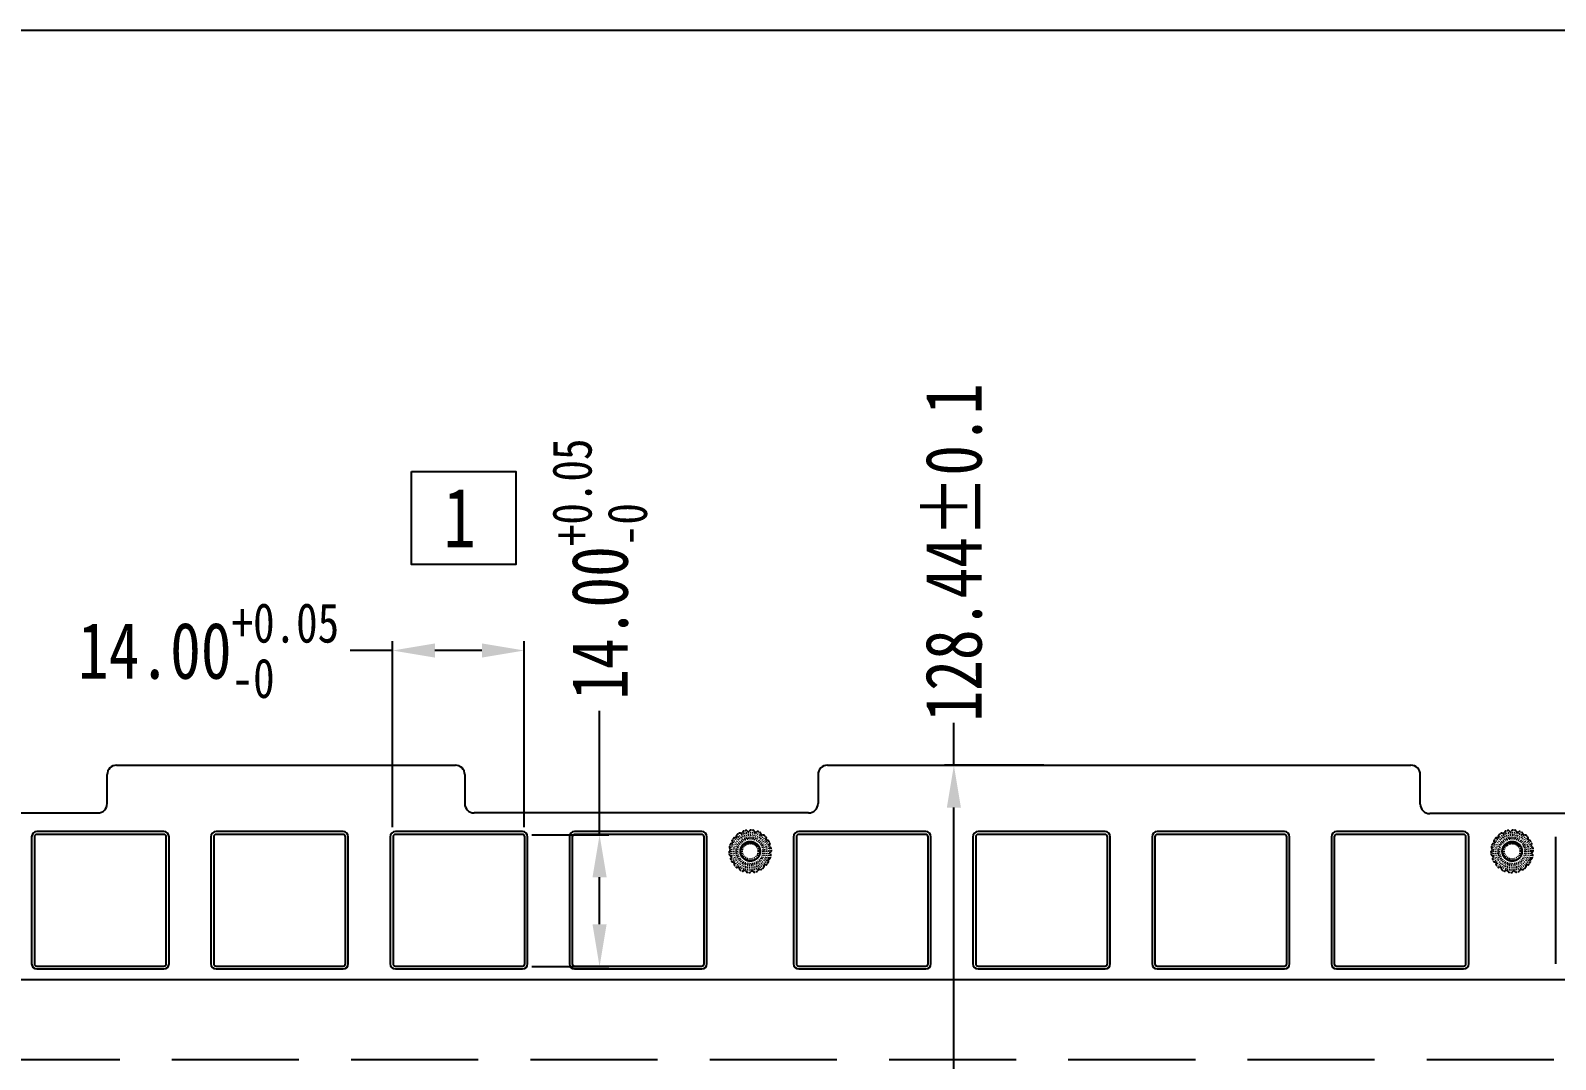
# Model space of a CAD drawing. Header units: inches. Extents: x 87 to 1202, y -45 to 350.
# Drawn here: x 276.5 to 438.5, y 240.5 to 349.8 of the extents above; entities that cross this region are included whole.
import ezdxf

# ---------------------------------------------------------------- set-up
doc = ezdxf.new("R2010")
doc.units = ezdxf.units.IN
doc.header["$LTSCALE"] = 0.909449
doc.header["$MEASUREMENT"] = 0
doc.header["$PDMODE"] = 3
doc.header["$PDSIZE"] = 0.3125
doc.linetypes.add('HIDDEN', pattern=[0.2, 0.1, -0.1])
doc.linetypes.add('PHANTOM', pattern=[0.8, 0.45, -0.05, 0.1, -0.05, 0.1, -0.05])
doc.layers.get('0').update_dxf_attribs({"linetype": 'CONTINUOUS'})
doc.layers.get('Defpoints').update_dxf_attribs({"linetype": 'CONTINUOUS'})
doc.layers.add('DEFAULT_2', color=8, linetype='HIDDEN')
doc.layers.add('DEFAULT_3', color=7, linetype='PHANTOM')
doc.styles.get("Standard").update_dxf_attribs({"font": 'txt', "width": 0.8})
doc.dimstyles.get("Standard").update_dxf_attribs({"dimtxt": 6, "dimasz": 4.5, "dimexe": 1, "dimexo": 1, "dimgap": 0.09, "dimtad": 0, "dimzin": 1, "dimdsep": 46, "dimtxsty": 'STANDARD', "dimcen": 0.09, "dimclrd": 5, "dimclre": 5, "dimclrt": 1, "dimadec": 0, "dimazin": 0, "dimtp": 0.01, "dimtm": 0.01, "dimtfac": 1, "dimtofl": 0, "dimtmove": 0, "dimatfit": 3, "dimfxl": 1, "dimtolj": 1, "dimtzin": 4, "dimarcsym": 0})

# ---------------------------------------------------------------- blocks, each defined once
blk = doc.blocks.new('*D17')
at = {"layer": 'DEFAULT_3', "color": 3, "linetype": 'ByBlock', "lineweight": -2}
for p, q in [((562.93, 269.85), (562.93, 247.96)), ((248.79, 248.96), (244.29, 248.96)), ((558.43, 248.96), (253.29, 248.96))]:
    blk.add_line(p, q, dxfattribs=at)
at = {"layer": 'DEFAULT_3', "color": 3, "linetype": 'ByBlock'}
for points in [[(253.29, 249.71), (253.29, 248.21), (248.79, 248.96)], [(558.43, 249.71), (558.43, 248.21), (562.93, 248.96)]]:
    blk.add_solid(points, dxfattribs=at)
at = {"layer": 'Defpoints', "color": 0, "linetype": 'ByBlock'}
for p in [(562.93, 270.85), (248.79, 248.96), (562.93, 248.96)]:
    blk.add_point(p, dxfattribs=at)
at = {"layer": 'DEFAULT_3', "color": 3, "linetype": 'ByBlock', "insert": (227, 248.96), "char_height": 6, "attachment_point": 5}
blk.add_mtext('\\A1;314.13%%P0.1', dxfattribs=at)
blk = doc.blocks.new('*D14')
at = {"layer": 'DEFAULT_3', "color": 3, "linetype": 'ByBlock', "lineweight": -2}
for p, q in [((374.58, 271.76), (374.58, 276.26)), ((384.14, 271.76), (373.58, 271.76)), ((374.58, 147.81), (374.58, 267.26)), ((388.14, 143.31), (373.58, 143.31))]:
    blk.add_line(p, q, dxfattribs=at)
at = {"layer": 'DEFAULT_3', "color": 3, "linetype": 'ByBlock'}
for points in [[(373.83, 267.26), (375.33, 267.26), (374.58, 271.76)], [(373.83, 147.81), (375.33, 147.81), (374.58, 143.31)]]:
    blk.add_solid(points, dxfattribs=at)
at = {"layer": 'Defpoints', "color": 0, "linetype": 'ByBlock'}
for p in [(374.58, 271.76), (385.14, 271.76), (389.14, 143.31)]:
    blk.add_point(p, dxfattribs=at)
at = {"layer": 'DEFAULT_3', "color": 3, "linetype": 'ByBlock', "insert": (374.58, 294.35), "char_height": 6, "attachment_point": 5, "rotation": 90}
blk.add_mtext('\\A1;128.44%%P0.1', dxfattribs=at)
blk = doc.blocks.new('*D24')
at = {"layer": 'DEFAULT_3', "color": 3, "linetype": 'ByBlock', "lineweight": -2}
for p, q in [((314.93, 283.94), (310.43, 283.94)), ((314.93, 265.16), (314.93, 284.94)), ((324.43, 283.94), (319.43, 283.94)), ((328.93, 265.16), (328.93, 284.94))]:
    blk.add_line(p, q, dxfattribs=at)
at = {"layer": 'DEFAULT_3', "color": 3, "linetype": 'ByBlock'}
for points in [[(319.43, 284.69), (319.43, 283.19), (314.93, 283.94)], [(324.43, 284.69), (324.43, 283.19), (328.93, 283.94)]]:
    blk.add_solid(points, dxfattribs=at)
at = {"layer": 'Defpoints', "color": 0, "linetype": 'ByBlock'}
for p in [(328.93, 283.94), (314.93, 264.16), (328.93, 264.16)]:
    blk.add_point(p, dxfattribs=at)
at = {"layer": 'DEFAULT_3', "color": 3, "linetype": 'ByBlock', "insert": (295.38, 283.94), "char_height": 6, "attachment_point": 5}
blk.add_mtext('\\A1;14.00{\\H0.7x;\\S+0.05^ -0;}', dxfattribs=at)
blk = doc.blocks.new('*D25')
at = {"layer": 'DEFAULT_3', "color": 3, "linetype": 'ByBlock', "lineweight": -2}
for p, q in [((336.93, 264.36), (336.93, 277.53)), ((329.73, 264.36), (337.93, 264.36)), ((336.93, 254.86), (336.93, 259.86)), ((329.73, 250.36), (337.93, 250.36))]:
    blk.add_line(p, q, dxfattribs=at)
at = {"layer": 'DEFAULT_3', "color": 3, "linetype": 'ByBlock'}
for points in [[(336.18, 259.86), (337.68, 259.86), (336.93, 264.36)], [(336.18, 254.86), (337.68, 254.86), (336.93, 250.36)]]:
    blk.add_solid(points, dxfattribs=at)
at = {"layer": 'Defpoints', "color": 0, "linetype": 'ByBlock'}
for p in [(328.73, 264.36), (336.93, 264.36), (328.73, 250.36)]:
    blk.add_point(p, dxfattribs=at)
at = {"layer": 'DEFAULT_3', "color": 3, "linetype": 'ByBlock', "insert": (336.93, 292.58), "char_height": 6, "attachment_point": 5, "rotation": 90}
blk.add_mtext('\\A1;14.00{\\H0.7x;\\S+0.05^ -0;}', dxfattribs=at)

msp = doc.modelspace()

# ---------------------------------------------------------------- linework, layer by layer
at = {"color": 7, "linetype": 'Continuous'}
for p, q in [((284.608, 267.68), (284.608, 270.755)), ((285.608, 271.755), (321.608, 271.755)), ((322.608, 270.755), (322.608, 267.68)), ((360.145, 270.755), (360.145, 267.68)), ((361.145, 271.755), (423.144, 271.755)), ((424.144, 267.611), (424.144, 270.755)), ((249.794, 266.68), (283.608, 266.68)), ((359.145, 266.68), (323.608, 266.68)), ((538.427, 266.611), (425.144, 266.611)), ((276.582, 264.161), (276.582, 250.661)), ((276.882, 264.161), (276.882, 250.661)), ((290.632, 264.711), (277.132, 264.711)), ((290.632, 264.411), (277.132, 264.411)), ((290.882, 250.661), (290.882, 264.161)), ((291.182, 250.661), (291.182, 264.161)), ((295.632, 264.161), (295.632, 250.661)), ((295.932, 264.161), (295.932, 250.661)), ((309.682, 264.711), (296.182, 264.711)), ((309.682, 264.411), (296.182, 264.411)), ((309.932, 250.661), (309.932, 264.161)), ((310.232, 250.661), (310.232, 264.161)), ((314.682, 264.161), (314.682, 250.661)), ((314.982, 264.161), (314.982, 250.661)), ((328.732, 264.711), (315.232, 264.711)), ((328.732, 264.411), (315.232, 264.411)), ((328.982, 250.661), (328.982, 264.161)), ((329.282, 250.661), (329.282, 264.161)), ((333.732, 264.161), (333.732, 250.661)), ((334.032, 264.161), (334.032, 250.661)), ((347.782, 264.711), (334.282, 264.711)), ((347.782, 264.411), (334.282, 264.411)), ((348.032, 250.661), (348.032, 264.161)), ((348.332, 250.661), (348.332, 264.161)), ((357.545, 264.161), (357.545, 250.661)), ((357.845, 264.161), (357.845, 250.661)), ((371.595, 264.711), (358.095, 264.711)), ((371.595, 264.411), (358.095, 264.411)), ((371.845, 250.661), (371.845, 264.161)), ((372.145, 250.661), (372.145, 264.161)), ((376.595, 264.161), (376.595, 250.661)), ((376.895, 264.161), (376.895, 250.661)), ((390.645, 264.711), (377.145, 264.711)), ((390.645, 264.411), (377.145, 264.411)), ((390.895, 250.661), (390.895, 264.161)), ((391.195, 250.661), (391.195, 264.161)), ((395.645, 264.161), (395.645, 250.661)), ((395.945, 264.161), (395.945, 250.661)), ((409.695, 264.711), (396.195, 264.711)), ((409.695, 264.411), (396.195, 264.411)), ((409.945, 250.661), (409.945, 264.161)), ((410.245, 250.661), (410.245, 264.161)), ((414.695, 264.161), (414.695, 250.661)), ((414.995, 264.161), (414.995, 250.661)), ((428.745, 264.711), (415.245, 264.711)), ((428.745, 264.411), (415.245, 264.411)), ((428.995, 250.661), (428.995, 264.161)), ((429.295, 250.661), (429.295, 264.161)), ((438.507, 264.161), (438.507, 250.661)), ((277.132, 250.411), (290.632, 250.411)), ((277.132, 250.111), (290.632, 250.111)), ((296.182, 250.411), (309.682, 250.411)), ((296.182, 250.111), (309.682, 250.111)), ((315.232, 250.411), (328.732, 250.411)), ((315.232, 250.111), (328.732, 250.111)), ((334.282, 250.411), (347.782, 250.411)), ((334.282, 250.111), (347.782, 250.111)), ((358.095, 250.411), (371.595, 250.411)), ((358.095, 250.111), (371.595, 250.111)), ((377.145, 250.411), (390.645, 250.411)), ((377.145, 250.111), (390.645, 250.111)), ((396.195, 250.411), (409.695, 250.411)), ((396.195, 250.111), (409.695, 250.111)), ((415.245, 250.411), (428.745, 250.411)), ((415.245, 250.111), (428.745, 250.111)), ((272.44, 240.496), (285.94, 240.496)), ((291.49, 240.496), (304.99, 240.496)), ((310.54, 240.496), (324.04, 240.496)), ((329.59, 240.496), (343.09, 240.496)), ((348.64, 240.496), (362.14, 240.496)), ((367.69, 240.496), (381.19, 240.496)), ((386.74, 240.496), (400.24, 240.496)), ((405.79, 240.496), (419.29, 240.496)), ((424.84, 240.496), (438.34, 240.496))]:
    msp.add_line(p, q, dxfattribs=at)
for points in [[(86.731, -44.453), (644.318, -44.453), (644.318, 349.799), (86.731, 349.799)], [(316.948, 302.959), (328.041, 302.959), (328.041, 293.063), (316.948, 293.063)]]:
    msp.add_lwpolyline(points, close=True)
for centre, radius, start, end in [((285.608, 270.755), 1, 90, 180), ((321.608, 270.755), 1, 0, 90), ((361.145, 270.755), 1, 90, 180), ((423.144, 270.755), 1, 0, 90), ((283.608, 267.68), 1, 270, 0), ((323.608, 267.68), 1, 180, 270), ((359.145, 267.68), 1, 270, 0), ((425.144, 267.611), 1, 180, 270), ((277.132, 264.161), 0.55, 90, 180), ((277.132, 264.161), 0.25, 90, 180), ((290.632, 264.161), 0.55, 0, 90), ((290.632, 264.161), 0.25, 0, 90), ((296.182, 264.161), 0.55, 90, 180), ((296.182, 264.161), 0.25, 90, 180), ((309.682, 264.161), 0.55, 0, 90), ((309.682, 264.161), 0.25, 0, 90), ((315.232, 264.161), 0.55, 90, 180), ((315.232, 264.161), 0.25, 90, 180), ((328.732, 264.161), 0.55, 0, 90), ((328.732, 264.161), 0.25, 0, 90), ((334.282, 264.161), 0.55, 90, 180), ((334.282, 264.161), 0.25, 90, 180), ((347.782, 264.161), 0.55, 0, 90), ((347.782, 264.161), 0.25, 0, 90), ((358.095, 264.161), 0.55, 90, 180), ((358.095, 264.161), 0.25, 90, 180), ((371.595, 264.161), 0.55, 0, 90), ((371.595, 264.161), 0.25, 0, 90), ((377.145, 264.161), 0.55, 90, 180), ((377.145, 264.161), 0.25, 90, 180), ((390.645, 264.161), 0.55, 0, 90), ((390.645, 264.161), 0.25, 0, 90), ((396.195, 264.161), 0.55, 90, 180), ((396.195, 264.161), 0.25, 90, 180), ((409.695, 264.161), 0.55, 0, 90), ((409.695, 264.161), 0.25, 0, 90), ((415.245, 264.161), 0.55, 90, 180), ((415.245, 264.161), 0.25, 90, 180), ((428.745, 264.161), 0.55, 0, 90), ((428.745, 264.161), 0.25, 0, 90), ((277.132, 250.661), 0.55, 180, 270), ((277.132, 250.661), 0.25, 180, 270), ((290.632, 250.661), 0.55, 270, 0), ((290.632, 250.661), 0.25, 270, 0), ((296.182, 250.661), 0.55, 180, 270), ((296.182, 250.661), 0.25, 180, 270), ((309.682, 250.661), 0.55, 270, 0), ((309.682, 250.661), 0.25, 270, 0), ((315.232, 250.661), 0.55, 180, 270), ((315.232, 250.661), 0.25, 180, 270), ((328.732, 250.661), 0.55, 270, 0), ((328.732, 250.661), 0.25, 270, 0), ((334.282, 250.661), 0.55, 180, 270), ((334.282, 250.661), 0.25, 180, 270), ((347.782, 250.661), 0.55, 270, 0), ((347.782, 250.661), 0.25, 270, 0), ((358.095, 250.661), 0.55, 180, 270), ((358.095, 250.661), 0.25, 180, 270), ((371.595, 250.661), 0.55, 270, 0), ((371.595, 250.661), 0.25, 270, 0), ((377.145, 250.661), 0.55, 180, 270), ((377.145, 250.661), 0.25, 180, 270), ((390.645, 250.661), 0.55, 270, 0), ((390.645, 250.661), 0.25, 270, 0), ((396.195, 250.661), 0.55, 180, 270), ((396.195, 250.661), 0.25, 180, 270), ((409.695, 250.661), 0.55, 270, 0), ((409.695, 250.661), 0.25, 270, 0), ((415.245, 250.661), 0.55, 180, 270), ((415.245, 250.661), 0.25, 180, 270), ((428.745, 250.661), 0.55, 270, 0), ((428.745, 250.661), 0.25, 270, 0)]:
    msp.add_arc(centre, radius, start, end, dxfattribs=at)
at = {"layer": 'DEFAULT_2', "color": 8, "linetype": 'HIDDEN'}
for p, q in [((351.49, 264.159), (351.492, 264.288)), ((351.98, 264.502), (351.85, 264.547)), ((352.152, 264.682), (352.107, 264.561)), ((352.684, 264.715), (352.578, 264.803)), ((352.908, 264.826), (352.823, 264.728)), ((353.419, 264.675), (353.349, 264.794)), ((353.667, 264.703), (353.554, 264.639)), ((354.096, 264.387), (354.071, 264.522)), ((354.339, 264.327), (354.211, 264.306)), ((432.452, 264.159), (432.454, 264.288)), ((432.942, 264.502), (432.813, 264.547)), ((433.115, 264.682), (433.069, 264.561)), ((433.647, 264.715), (433.54, 264.803)), ((433.871, 264.826), (433.786, 264.728)), ((434.382, 264.675), (434.311, 264.794)), ((434.63, 264.703), (434.517, 264.639)), ((435.059, 264.387), (435.033, 264.522)), ((435.301, 264.327), (435.173, 264.306)), ((350.822, 262.726), (350.718, 262.637)), ((350.752, 262.966), (350.834, 262.866)), ((350.989, 263.443), (350.86, 263.395)), ((351.005, 263.692), (351.048, 263.57)), ((351.261, 264.058), (351.391, 264.06)), ((352.938, 263.461), (352.938, 263.659)), ((354.633, 263.884), (354.656, 264.019)), ((354.841, 263.745), (354.714, 263.769)), ((354.966, 263.227), (355.034, 263.347)), ((355.114, 263.026), (355.002, 263.092)), ((355.055, 262.496), (355.159, 262.586)), ((431.785, 262.726), (431.68, 262.637)), ((431.715, 262.966), (431.797, 262.866)), ((431.952, 263.443), (431.823, 263.395)), ((431.968, 263.692), (432.011, 263.57)), ((432.224, 264.058), (432.354, 264.06)), ((433.901, 263.461), (433.901, 263.659)), ((435.596, 263.884), (435.618, 264.019)), ((435.804, 263.745), (435.676, 263.769)), ((435.929, 263.227), (435.996, 263.347)), ((436.077, 263.026), (435.965, 263.092)), ((436.017, 262.496), (436.121, 262.586)), ((350.874, 262.131), (350.763, 262.197)), ((350.91, 261.996), (350.843, 261.876)), ((351.163, 261.454), (351.036, 261.478)), ((351.243, 261.339), (351.221, 261.204)), ((351.666, 260.916), (351.538, 260.895)), ((354.387, 261.064), (354.385, 260.934)), ((354.615, 261.165), (354.486, 261.163)), ((354.829, 261.653), (354.872, 261.53)), ((354.888, 261.779), (355.016, 261.828)), ((355.042, 262.357), (355.125, 262.257)), ((431.837, 262.131), (431.725, 262.197)), ((431.873, 261.996), (431.806, 261.876)), ((432.126, 261.454), (431.998, 261.478)), ((432.206, 261.339), (432.184, 261.204)), ((432.629, 260.916), (432.501, 260.895)), ((435.349, 261.064), (435.348, 260.934)), ((435.578, 261.165), (435.448, 261.163)), ((435.791, 261.653), (435.834, 261.53)), ((435.85, 261.779), (435.979, 261.828)), ((436.005, 262.357), (436.087, 262.257)), ((351.781, 260.836), (351.806, 260.701)), ((352.323, 260.583), (352.209, 260.52)), ((352.458, 260.547), (352.528, 260.429)), ((353.053, 260.495), (352.969, 260.397)), ((353.193, 260.507), (353.299, 260.42)), ((353.77, 260.662), (353.724, 260.541)), ((353.897, 260.721), (354.027, 260.676)), ((432.743, 260.836), (432.769, 260.701)), ((433.285, 260.583), (433.172, 260.52)), ((433.42, 260.547), (433.49, 260.429)), ((434.016, 260.495), (433.931, 260.397)), ((434.155, 260.507), (434.261, 260.42)), ((434.733, 260.662), (434.687, 260.541)), ((434.859, 260.721), (434.989, 260.676))]:
    msp.add_line(p, q, dxfattribs=at)
for centre, radius in [((352.938, 262.611), 2), ((352.938, 262.611), 1.75), ((433.901, 262.611), 2), ((433.901, 262.611), 1.75), ((352.938, 262.611), 1.5), ((352.938, 262.611), 1.35), ((352.938, 262.611), 0.85), ((433.901, 262.611), 1.5), ((433.901, 262.611), 1.35), ((433.901, 262.611), 0.85)]:
    msp.add_circle(centre, radius, dxfattribs=at)
for centre, radius, start, end in [((351.39, 264.16), 0.1, 270.68927, 359.31073), ((351.592, 264.287), 0.1, 128.78772, 179.31073), ((352.938, 262.611), 2.25, 121.21228, 128.78772), ((351.824, 264.45), 0.1, 70.68927, 121.21228), ((352.013, 264.596), 0.1, 250.68927, 339.31073), ((352.246, 264.647), 0.1, 108.78772, 159.31073), ((352.938, 262.611), 2.25, 101.21228, 108.78772), ((352.52, 264.72), 0.1, 50.68927, 101.21228), ((352.748, 264.793), 0.1, 230.68927, 319.31073), ((352.984, 264.761), 0.1, 88.78772, 139.31073), ((352.938, 262.611), 2.25, 81.21228, 88.78772), ((353.267, 264.736), 0.1, 30.68927, 81.21228), ((353.505, 264.727), 0.1, 210.68927, 299.31073), ((353.716, 264.616), 0.1, 68.78772, 119.31073), ((352.938, 262.611), 2.25, 61.21228, 68.78772), ((353.974, 264.496), 0.1, 10.68927, 61.21228), ((354.194, 264.405), 0.1, 190.68927, 279.31073), ((354.355, 264.229), 0.1, 48.78772, 99.31073), ((352.938, 262.611), 2.25, 41.21228, 48.78772), ((432.352, 264.16), 0.1, 270.68927, 359.31073), ((432.554, 264.287), 0.1, 128.78772, 179.31073), ((433.901, 262.611), 2.25, 121.21228, 128.78772), ((432.787, 264.45), 0.1, 70.68927, 121.21228), ((432.975, 264.596), 0.1, 250.68927, 339.31073), ((433.208, 264.647), 0.1, 108.78772, 159.31073), ((433.901, 262.611), 2.25, 101.21228, 108.78772), ((433.483, 264.72), 0.1, 50.68927, 101.21228), ((433.71, 264.793), 0.1, 230.68927, 319.31073), ((433.946, 264.761), 0.1, 88.78772, 139.31073), ((433.901, 262.611), 2.25, 81.21228, 88.78772), ((434.229, 264.736), 0.1, 30.68927, 81.21228), ((434.468, 264.727), 0.1, 210.68927, 299.31073), ((434.679, 264.616), 0.1, 68.78772, 119.31073), ((433.901, 262.611), 2.25, 61.21228, 68.78772), ((434.936, 264.496), 0.1, 10.68927, 61.21228), ((435.157, 264.405), 0.1, 190.68927, 279.31073), ((435.317, 264.229), 0.1, 48.78772, 99.31073), ((433.901, 262.611), 2.25, 41.21228, 48.78772), ((350.789, 262.566), 0.1, 130.68927, 181.21228), ((352.938, 262.611), 2.25, 181.21228, 188.78772), ((350.829, 263.029), 0.1, 168.78772, 219.31073), ((352.938, 262.611), 2.25, 161.21228, 168.78772), ((350.903, 263.304), 0.1, 110.68927, 161.21228), ((350.757, 262.802), 0.1, 310.68927, 39.31073), ((350.954, 263.537), 0.1, 290.68927, 19.31073), ((351.1, 263.726), 0.1, 148.78772, 199.31073), ((352.938, 262.611), 2.25, 141.21228, 148.78772), ((351.263, 263.958), 0.1, 90.68927, 141.21228), ((354.556, 264.028), 0.1, 350.68927, 41.21228), ((354.732, 263.867), 0.1, 170.68927, 259.31073), ((354.823, 263.647), 0.1, 28.78772, 79.31073), ((352.938, 262.611), 2.25, 21.21228, 28.78772), ((355.054, 263.178), 0.1, 150.68927, 239.31073), ((354.943, 263.389), 0.1, 330.68927, 21.21228), ((355.063, 262.94), 0.1, 8.78772, 59.31073), ((355.088, 262.657), 0.1, 310.68927, 1.21228), ((352.938, 262.611), 2.25, 1.21228, 8.78772), ((431.751, 262.566), 0.1, 130.68927, 181.21228), ((433.901, 262.611), 2.25, 181.21228, 188.78772), ((431.792, 263.029), 0.1, 168.78772, 219.31073), ((433.901, 262.611), 2.25, 161.21228, 168.78772), ((431.865, 263.304), 0.1, 110.68927, 161.21228), ((431.719, 262.802), 0.1, 310.68927, 39.31073), ((431.916, 263.537), 0.1, 290.68927, 19.31073), ((432.062, 263.726), 0.1, 148.78772, 199.31073), ((433.901, 262.611), 2.25, 141.21228, 148.78772), ((432.225, 263.958), 0.1, 90.68927, 141.21228), ((435.518, 264.028), 0.1, 350.68927, 41.21228), ((435.695, 263.867), 0.1, 170.68927, 259.31073), ((435.785, 263.647), 0.1, 28.78772, 79.31073), ((433.901, 262.611), 2.25, 21.21228, 28.78772), ((436.016, 263.178), 0.1, 150.68927, 239.31073), ((435.905, 263.389), 0.1, 330.68927, 21.21228), ((436.026, 262.94), 0.1, 8.78772, 59.31073), ((436.05, 262.657), 0.1, 310.68927, 1.21228), ((433.901, 262.611), 2.25, 1.21228, 8.78772), ((350.814, 262.283), 0.1, 188.78772, 239.31073), ((350.934, 261.833), 0.1, 150.68927, 201.21228), ((352.938, 262.611), 2.25, 201.21228, 208.78772), ((350.823, 262.045), 0.1, 330.68927, 59.31073), ((351.054, 261.576), 0.1, 208.78772, 259.31073), ((351.145, 261.355), 0.1, 350.68927, 79.31073), ((351.321, 261.195), 0.1, 170.68927, 221.21228), ((352.938, 262.611), 2.25, 221.21228, 228.78772), ((351.522, 260.994), 0.1, 228.78772, 279.31073), ((351.682, 260.818), 0.1, 10.68927, 99.31073), ((354.285, 260.936), 0.1, 308.78772, 359.31073), ((354.487, 261.063), 0.1, 90.68927, 179.31073), ((354.614, 261.265), 0.1, 270.68927, 321.21228), ((352.938, 262.611), 2.25, 321.21228, 328.78772), ((354.923, 261.686), 0.1, 110.68927, 199.31073), ((354.777, 261.497), 0.1, 328.78772, 19.31073), ((354.974, 261.919), 0.1, 290.68927, 341.21228), ((355.12, 262.421), 0.1, 130.68927, 219.31073), ((352.938, 262.611), 2.25, 341.21228, 348.78772), ((355.047, 262.193), 0.1, 348.78772, 39.31073), ((431.776, 262.283), 0.1, 188.78772, 239.31073), ((431.897, 261.833), 0.1, 150.68927, 201.21228), ((433.901, 262.611), 2.25, 201.21228, 208.78772), ((431.786, 262.045), 0.1, 330.68927, 59.31073), ((432.017, 261.576), 0.1, 208.78772, 259.31073), ((432.107, 261.355), 0.1, 350.68927, 79.31073), ((432.283, 261.195), 0.1, 170.68927, 221.21228), ((433.901, 262.611), 2.25, 221.21228, 228.78772), ((432.484, 260.994), 0.1, 228.78772, 279.31073), ((432.645, 260.818), 0.1, 10.68927, 99.31073), ((435.248, 260.936), 0.1, 308.78772, 359.31073), ((435.449, 261.063), 0.1, 90.68927, 179.31073), ((435.577, 261.265), 0.1, 270.68927, 321.21228), ((433.901, 262.611), 2.25, 321.21228, 328.78772), ((435.885, 261.686), 0.1, 110.68927, 199.31073), ((435.74, 261.497), 0.1, 328.78772, 19.31073), ((435.936, 261.919), 0.1, 290.68927, 341.21228), ((436.082, 262.421), 0.1, 130.68927, 219.31073), ((433.901, 262.611), 2.25, 341.21228, 348.78772), ((436.01, 262.193), 0.1, 348.78772, 39.31073), ((351.903, 260.727), 0.1, 190.68927, 241.21228), ((352.938, 262.611), 2.25, 241.21228, 248.78772), ((352.16, 260.607), 0.1, 248.78772, 299.31073), ((352.372, 260.496), 0.1, 30.68927, 119.31073), ((352.61, 260.487), 0.1, 210.68927, 261.21228), ((352.938, 262.611), 2.25, 261.21228, 268.78772), ((352.893, 260.462), 0.1, 268.78772, 319.31073), ((353.129, 260.43), 0.1, 50.68927, 139.31073), ((353.356, 260.502), 0.1, 230.68927, 281.21228), ((352.938, 262.611), 2.25, 281.21228, 288.78772), ((353.631, 260.576), 0.1, 288.78772, 339.31073), ((353.864, 260.627), 0.1, 70.68927, 159.31073), ((354.053, 260.773), 0.1, 250.68927, 301.21228), ((352.938, 262.611), 2.25, 301.21228, 308.78772), ((432.866, 260.727), 0.1, 190.68927, 241.21228), ((433.901, 262.611), 2.25, 241.21228, 248.78772), ((433.123, 260.607), 0.1, 248.78772, 299.31073), ((433.334, 260.496), 0.1, 30.68927, 119.31073), ((433.572, 260.487), 0.1, 210.68927, 261.21228), ((433.901, 262.611), 2.25, 261.21228, 268.78772), ((433.855, 260.462), 0.1, 268.78772, 319.31073), ((434.092, 260.43), 0.1, 50.68927, 139.31073), ((434.319, 260.502), 0.1, 230.68927, 281.21228), ((433.901, 262.611), 2.25, 281.21228, 288.78772), ((434.593, 260.576), 0.1, 288.78772, 339.31073), ((434.826, 260.627), 0.1, 70.68927, 159.31073), ((435.015, 260.773), 0.1, 250.68927, 301.21228), ((433.901, 262.611), 2.25, 301.21228, 308.78772)]:
    msp.add_arc(centre, radius, start, end, dxfattribs=at)
for points, knots in [([(352.938, 263.659), (353.034, 263.659), (353.227, 263.632), (353.494, 263.515), (353.719, 263.33), (353.885, 263.09), (353.98, 262.815), (353.995, 262.524), (353.932, 262.239), (353.793, 261.984), (353.59, 261.774), (353.338, 261.629), (353.102, 261.569), (352.91, 261.561), (352.718, 261.58), (352.532, 261.637), (352.364, 261.731), (352.249, 261.819), (352.146, 261.921), (352.059, 262.036), (351.988, 262.163), (351.936, 262.297), (351.902, 262.438), (351.888, 262.582), (351.894, 262.727), (351.92, 262.869), (351.965, 263.006), (352.028, 263.136), (352.109, 263.257), (352.205, 263.364), (352.316, 263.458), (352.438, 263.535), (352.569, 263.595), (352.754, 263.65), (352.948, 263.666), (353.139, 263.643), (353.325, 263.593), (353.499, 263.505), (353.65, 263.385), (353.782, 263.245), (353.909, 263.038), (353.989, 262.758), (353.989, 262.466), (353.885, 262.094), (353.567, 261.706), (353.092, 261.544), (352.707, 261.576), (352.434, 261.678), (352.199, 261.851), (352.05, 262.042), (351.965, 262.215), (351.905, 262.398), (351.883, 262.592), (351.902, 262.784), (351.946, 262.971), (352.029, 263.147), (352.145, 263.301), (352.248, 263.403), (352.363, 263.49), (352.489, 263.561), (352.624, 263.614), (352.765, 263.648), (352.909, 263.662), (353.053, 263.656), (353.195, 263.63), (353.333, 263.585), (353.463, 263.522), (353.583, 263.441), (353.691, 263.345), (353.785, 263.235), (353.862, 263.112), (353.922, 262.981), (353.964, 262.842), (353.993, 262.652), (353.979, 262.409), (353.886, 262.133), (353.719, 261.894), (353.495, 261.708), (353.228, 261.591), (352.94, 261.55), (352.651, 261.591), (352.384, 261.707), (352.159, 261.892), (351.992, 262.131), (351.898, 262.407), (351.881, 262.698), (351.923, 262.888), (351.957, 262.977)], [0, 0, 0, 0, 0.0156207, 0.0312417, 0.0468618, 0.0624828, 0.0781031, 0.0937235, 0.1093442, 0.1249647, 0.1405859, 0.1562066, 0.1718275, 0.1796564, 0.187485, 0.2031064, 0.2109353, 0.2187644, 0.2265933, 0.2344223, 0.2422506, 0.2500798, 0.2579085, 0.2657376, 0.273566, 0.2813951, 0.2892239, 0.2970531, 0.304882, 0.3127109, 0.3205401, 0.328369, 0.3361983, 0.3440269, 0.3596489, 0.3674779, 0.3753061, 0.3909275, 0.3987563, 0.4065849, 0.422206, 0.4378259, 0.4534474, 0.4690682, 0.5000189, 0.5309693, 0.5465897, 0.5622108, 0.5778305, 0.5934519, 0.6012804, 0.6091092, 0.6247304, 0.6325586, 0.6403878, 0.6560103, 0.6638391, 0.6716685, 0.6794976, 0.6873268, 0.6951557, 0.7029845, 0.7108136, 0.7186426, 0.7264716, 0.7343, 0.7421292, 0.7499578, 0.7577868, 0.765615, 0.7734441, 0.7812731, 0.7891022, 0.7969311, 0.8125525, 0.8281721, 0.8437932, 0.8594143, 0.8750359, 0.8906567, 0.9062774, 0.9218976, 0.9375176, 0.9531382, 0.968758, 0.9843791, 1, 1, 1, 1]), ([(352.252, 261.82), (352.18, 261.883), (352.051, 262.029), (351.948, 262.249), (351.902, 262.436), (351.883, 262.627), (351.91, 262.869), (352.018, 263.14), (352.197, 263.369), (352.431, 263.543), (352.704, 263.645), (352.994, 263.671), (353.28, 263.615), (353.541, 263.485), (353.755, 263.288), (353.883, 263.081), (353.949, 262.9), (353.979, 262.759), (353.989, 262.614), (353.98, 262.47), (353.951, 262.328), (353.886, 262.147), (353.784, 261.981), (353.652, 261.84), (353.54, 261.75), (353.415, 261.675), (353.282, 261.618), (353.143, 261.58), (352.999, 261.562), (352.855, 261.564), (352.712, 261.585), (352.573, 261.626), (352.397, 261.705), (352.24, 261.821), (352.111, 261.963), (352.003, 262.123), (351.929, 262.303), (351.894, 262.493), (351.886, 262.685), (351.925, 262.925), (352.028, 263.145), (352.144, 263.299), (352.28, 263.436), (352.483, 263.57), (352.761, 263.657), (353.052, 263.667), (353.334, 263.595), (353.588, 263.451), (353.757, 263.277), (353.861, 263.114), (353.942, 262.94), (353.995, 262.702), (353.983, 262.46), (353.934, 262.273), (353.859, 262.096), (353.749, 261.935), (353.609, 261.802), (353.453, 261.69), (353.275, 261.611), (353.086, 261.571), (352.942, 261.561), (352.798, 261.57), (352.656, 261.599), (352.519, 261.647), (352.391, 261.714), (352.273, 261.798), (352.168, 261.897), (352.077, 262.01), (351.978, 262.175), (351.914, 262.359), (351.889, 262.55), (351.891, 262.695), (351.912, 262.838), (351.953, 262.976), (352.012, 263.108), (352.115, 263.271), (352.251, 263.411), (352.41, 263.52), (352.582, 263.605), (352.818, 263.665), (353.109, 263.659), (353.388, 263.572), (353.633, 263.414), (353.824, 263.195), (353.95, 262.932), (353.998, 262.645), (353.973, 262.403), (353.914, 262.219), (353.829, 262.046), (353.681, 261.854), (353.525, 261.738), (353.44, 261.692)], [0, 0, 0, 0, 0.0156096, 0.031221, 0.0390447, 0.0468683, 0.0624787, 0.0780888, 0.0936992, 0.1093098, 0.1249201, 0.1405311, 0.156141, 0.1717516, 0.1873612, 0.2029723, 0.210796, 0.2186198, 0.2264437, 0.2342675, 0.242091, 0.2499147, 0.2655261, 0.2733497, 0.2811733, 0.2889973, 0.2968212, 0.3046448, 0.3124685, 0.3202923, 0.3281163, 0.33594, 0.3437638, 0.3593756, 0.3671993, 0.3750228, 0.390634, 0.3984577, 0.4062812, 0.4218922, 0.437502, 0.4453257, 0.4531497, 0.4687598, 0.4843705, 0.499981, 0.5155915, 0.5312022, 0.5468126, 0.5546364, 0.5624603, 0.57807, 0.5936809, 0.6015045, 0.6093282, 0.6249393, 0.632763, 0.6405865, 0.6561984, 0.6640219, 0.6718457, 0.6796696, 0.6874935, 0.6953171, 0.7031409, 0.7109647, 0.7187886, 0.7266122, 0.7344359, 0.7500473, 0.7578711, 0.7656947, 0.7735183, 0.7813423, 0.7891661, 0.7969897, 0.8126009, 0.8204246, 0.8282482, 0.8438586, 0.8594686, 0.8750795, 0.8906898, 0.9063003, 0.9219107, 0.937521, 0.9531313, 0.9609552, 0.9687788, 0.9843901, 1, 1, 1, 1]), ([(351.957, 262.977), (351.99, 263.067), (352.083, 263.239), (352.286, 263.447), (352.538, 263.594), (352.82, 263.665), (353.112, 263.658), (353.39, 263.571), (353.634, 263.413), (353.825, 263.193), (353.951, 262.93), (353.998, 262.642), (353.972, 262.4), (353.913, 262.217), (353.828, 262.044), (353.709, 261.89), (353.562, 261.765), (353.44, 261.688), (353.308, 261.628), (353.17, 261.586), (353.027, 261.564), (352.882, 261.562), (352.739, 261.58), (352.599, 261.617), (352.465, 261.673), (352.341, 261.747), (352.228, 261.837), (352.128, 261.942), (352.044, 262.06), (351.977, 262.188), (351.928, 262.324), (351.898, 262.465), (351.887, 262.61), (351.9, 262.802), (351.953, 262.989), (352.042, 263.16), (352.154, 263.317), (352.297, 263.449), (352.462, 263.548), (352.64, 263.623), (352.878, 263.67), (353.169, 263.647), (353.441, 263.545), (353.754, 263.318), (354.007, 262.884), (353.993, 262.382), (353.827, 262.033), (353.637, 261.812), (353.393, 261.653), (353.161, 261.58), (352.969, 261.561), (352.777, 261.569), (352.588, 261.616), (352.415, 261.7), (352.255, 261.808), (352.119, 261.947), (352.015, 262.109), (351.955, 262.241), (351.914, 262.379), (351.891, 262.522), (351.889, 262.667), (351.907, 262.811), (351.944, 262.95), (352, 263.084), (352.073, 263.208), (352.164, 263.321), (352.269, 263.421), (352.386, 263.505), (352.514, 263.573), (352.65, 263.622), (352.792, 263.652), (352.936, 263.662), (353.08, 263.653), (353.269, 263.614), (353.492, 263.516), (353.717, 263.332), (353.883, 263.092), (353.979, 262.817), (353.995, 262.526), (353.933, 262.242), (353.794, 261.985), (353.592, 261.775), (353.34, 261.63), (353.058, 261.557), (352.766, 261.565), (352.488, 261.651), (352.325, 261.757), (352.252, 261.82)], [0, 0, 0, 0, 0.0156206, 0.0312417, 0.0468618, 0.0624828, 0.0781032, 0.0937235, 0.1093442, 0.1249647, 0.140586, 0.1562066, 0.1718275, 0.1796564, 0.187485, 0.2031065, 0.2109353, 0.2187644, 0.2265933, 0.2344223, 0.2422506, 0.2500798, 0.2579085, 0.2657376, 0.2735661, 0.2813951, 0.289224, 0.2970531, 0.304882, 0.3127109, 0.3205401, 0.3283691, 0.3361983, 0.3440269, 0.359649, 0.367478, 0.3753061, 0.3909275, 0.3987563, 0.4065849, 0.4222061, 0.437826, 0.4534474, 0.4690682, 0.500019, 0.5309693, 0.5465897, 0.5622108, 0.5778305, 0.5934519, 0.6012804, 0.6091092, 0.6247304, 0.6325587, 0.6403878, 0.6560103, 0.6638391, 0.6716686, 0.6794976, 0.6873268, 0.6951557, 0.7029845, 0.7108136, 0.7186426, 0.7264716, 0.7343, 0.7421292, 0.7499578, 0.7577868, 0.765615, 0.7734441, 0.7812731, 0.7891022, 0.7969312, 0.8125525, 0.8281721, 0.8437932, 0.8594143, 0.8750359, 0.8906567, 0.9062774, 0.9218976, 0.9375176, 0.9531382, 0.968758, 0.9843791, 1, 1, 1, 1]), ([(353.44, 261.692), (353.359, 261.651), (353.184, 261.591), (352.907, 261.572), (352.681, 261.619), (352.512, 261.691), (352.355, 261.784), (352.185, 261.942), (352.064, 262.139), (352.002, 262.311), (351.966, 262.491), (351.968, 262.676), (352.009, 262.855), (352.058, 262.983), (352.126, 263.103), (352.21, 263.212), (352.309, 263.308), (352.421, 263.388), (352.544, 263.45), (352.674, 263.494), (352.81, 263.518), (352.948, 263.521), (353.084, 263.504), (353.216, 263.466), (353.341, 263.408), (353.494, 263.306), (353.589, 263.204), (353.64, 263.128)], [0, 0, 0, 0, 0.0624553, 0.1248968, 0.1873396, 0.218634, 0.2499241, 0.3123536, 0.3747813, 0.4060674, 0.4373525, 0.4997669, 0.5310491, 0.5623321, 0.5936153, 0.6248968, 0.6561756, 0.6874524, 0.7187309, 0.7500095, 0.7812895, 0.8125666, 0.8438407, 0.8751133, 0.9063832, 0.9376526, 1, 1, 1, 1]), ([(353.64, 263.128), (353.6, 263.179), (353.508, 263.273), (353.344, 263.379), (353.159, 263.445), (353.03, 263.461), (352.965, 263.461)], [0, 0, 0, 0, 0.2500181, 0.5000116, 0.7499864, 1, 1, 1, 1]), ([(433.901, 263.659), (433.997, 263.659), (434.19, 263.632), (434.456, 263.515), (434.682, 263.33), (434.847, 263.09), (434.942, 262.815), (434.958, 262.524), (434.895, 262.239), (434.755, 261.984), (434.553, 261.774), (434.3, 261.629), (434.065, 261.569), (433.872, 261.561), (433.681, 261.58), (433.494, 261.637), (433.326, 261.731), (433.211, 261.819), (433.109, 261.921), (433.021, 262.036), (432.951, 262.163), (432.898, 262.297), (432.865, 262.438), (432.85, 262.582), (432.856, 262.727), (432.882, 262.869), (432.927, 263.006), (432.991, 263.136), (433.071, 263.257), (433.168, 263.364), (433.278, 263.458), (433.4, 263.535), (433.532, 263.595), (433.717, 263.65), (433.911, 263.666), (434.102, 263.643), (434.288, 263.593), (434.462, 263.505), (434.612, 263.385), (434.745, 263.245), (434.872, 263.038), (434.952, 262.758), (434.951, 262.466), (434.848, 262.094), (434.53, 261.706), (434.054, 261.544), (433.67, 261.576), (433.396, 261.678), (433.162, 261.851), (433.012, 262.042), (432.927, 262.215), (432.868, 262.398), (432.846, 262.592), (432.864, 262.784), (432.909, 262.971), (432.992, 263.147), (433.108, 263.301), (433.21, 263.403), (433.326, 263.49), (433.452, 263.561), (433.586, 263.614), (433.727, 263.648), (433.871, 263.662), (434.016, 263.656), (434.158, 263.63), (434.295, 263.585), (434.425, 263.522), (434.545, 263.441), (434.654, 263.345), (434.747, 263.235), (434.824, 263.112), (434.884, 262.981), (434.926, 262.842), (434.955, 262.652), (434.942, 262.409), (434.848, 262.133), (434.682, 261.894), (434.458, 261.708), (434.191, 261.591), (433.902, 261.55), (433.613, 261.591), (433.346, 261.707), (433.122, 261.892), (432.955, 262.131), (432.86, 262.407), (432.843, 262.698), (432.886, 262.888), (432.92, 262.977)], [0, 0, 0, 0, 0.0156207, 0.0312417, 0.0468618, 0.0624828, 0.0781031, 0.0937235, 0.1093442, 0.1249647, 0.1405859, 0.1562066, 0.1718275, 0.1796564, 0.187485, 0.2031064, 0.2109353, 0.2187644, 0.2265933, 0.2344223, 0.2422506, 0.2500798, 0.2579085, 0.2657376, 0.273566, 0.2813951, 0.2892239, 0.2970531, 0.304882, 0.3127109, 0.3205401, 0.328369, 0.3361983, 0.3440269, 0.3596489, 0.3674779, 0.3753061, 0.3909275, 0.3987563, 0.4065849, 0.422206, 0.4378259, 0.4534474, 0.4690682, 0.5000189, 0.5309693, 0.5465897, 0.5622108, 0.5778305, 0.5934519, 0.6012804, 0.6091092, 0.6247304, 0.6325586, 0.6403878, 0.6560103, 0.6638391, 0.6716685, 0.6794976, 0.6873268, 0.6951557, 0.7029845, 0.7108136, 0.7186426, 0.7264716, 0.7343, 0.7421292, 0.7499578, 0.7577868, 0.765615, 0.7734441, 0.7812731, 0.7891022, 0.7969311, 0.8125525, 0.8281721, 0.8437932, 0.8594143, 0.8750359, 0.8906567, 0.9062774, 0.9218976, 0.9375176, 0.9531382, 0.968758, 0.9843791, 1, 1, 1, 1]), ([(433.215, 261.82), (433.142, 261.883), (433.014, 262.029), (432.91, 262.249), (432.865, 262.436), (432.846, 262.627), (432.872, 262.869), (432.98, 263.14), (433.159, 263.369), (433.393, 263.543), (433.666, 263.645), (433.956, 263.671), (434.242, 263.615), (434.503, 263.485), (434.718, 263.288), (434.846, 263.081), (434.911, 262.9), (434.941, 262.759), (434.951, 262.614), (434.942, 262.47), (434.913, 262.328), (434.848, 262.147), (434.747, 261.981), (434.615, 261.84), (434.502, 261.75), (434.378, 261.675), (434.245, 261.618), (434.105, 261.58), (433.962, 261.562), (433.817, 261.564), (433.674, 261.585), (433.535, 261.626), (433.36, 261.705), (433.203, 261.821), (433.073, 261.963), (432.965, 262.123), (432.892, 262.303), (432.857, 262.493), (432.848, 262.685), (432.888, 262.925), (432.99, 263.145), (433.107, 263.299), (433.242, 263.436), (433.445, 263.57), (433.723, 263.657), (434.014, 263.667), (434.297, 263.595), (434.55, 263.451), (434.72, 263.277), (434.823, 263.114), (434.904, 262.94), (434.957, 262.702), (434.945, 262.46), (434.896, 262.273), (434.821, 262.096), (434.711, 261.935), (434.572, 261.802), (434.415, 261.69), (434.237, 261.611), (434.049, 261.571), (433.904, 261.561), (433.76, 261.57), (433.618, 261.599), (433.482, 261.647), (433.354, 261.714), (433.236, 261.798), (433.13, 261.897), (433.039, 262.01), (432.94, 262.175), (432.876, 262.359), (432.852, 262.55), (432.853, 262.695), (432.875, 262.838), (432.916, 262.976), (432.975, 263.108), (433.077, 263.271), (433.213, 263.411), (433.372, 263.52), (433.545, 263.605), (433.781, 263.665), (434.072, 263.659), (434.35, 263.572), (434.595, 263.414), (434.786, 263.195), (434.913, 262.932), (434.961, 262.645), (434.935, 262.403), (434.876, 262.219), (434.792, 262.046), (434.644, 261.854), (434.487, 261.738), (434.403, 261.692)], [0, 0, 0, 0, 0.0156096, 0.031221, 0.0390447, 0.0468683, 0.0624787, 0.0780888, 0.0936992, 0.1093098, 0.1249201, 0.1405311, 0.156141, 0.1717516, 0.1873612, 0.2029723, 0.210796, 0.2186198, 0.2264437, 0.2342675, 0.242091, 0.2499147, 0.2655261, 0.2733497, 0.2811733, 0.2889973, 0.2968212, 0.3046448, 0.3124685, 0.3202923, 0.3281163, 0.33594, 0.3437638, 0.3593756, 0.3671993, 0.3750228, 0.390634, 0.3984577, 0.4062812, 0.4218922, 0.437502, 0.4453257, 0.4531497, 0.4687598, 0.4843705, 0.499981, 0.5155915, 0.5312022, 0.5468126, 0.5546364, 0.5624603, 0.57807, 0.5936809, 0.6015045, 0.6093282, 0.6249393, 0.632763, 0.6405865, 0.6561984, 0.6640219, 0.6718457, 0.6796696, 0.6874935, 0.6953171, 0.7031409, 0.7109647, 0.7187886, 0.7266122, 0.7344359, 0.7500473, 0.7578711, 0.7656947, 0.7735183, 0.7813423, 0.7891661, 0.7969897, 0.8126009, 0.8204246, 0.8282482, 0.8438586, 0.8594686, 0.8750795, 0.8906898, 0.9063003, 0.9219107, 0.937521, 0.9531313, 0.9609552, 0.9687788, 0.9843901, 1, 1, 1, 1]), ([(432.919, 262.977), (432.953, 263.067), (433.045, 263.239), (433.248, 263.447), (433.5, 263.594), (433.783, 263.665), (434.074, 263.658), (434.352, 263.571), (434.597, 263.413), (434.788, 263.193), (434.913, 262.93), (434.961, 262.642), (434.935, 262.4), (434.875, 262.217), (434.791, 262.044), (434.671, 261.89), (434.525, 261.765), (434.402, 261.688), (434.271, 261.628), (434.132, 261.586), (433.989, 261.564), (433.845, 261.562), (433.701, 261.58), (433.561, 261.617), (433.428, 261.673), (433.304, 261.747), (433.191, 261.837), (433.091, 261.942), (433.006, 262.06), (432.939, 262.188), (432.89, 262.324), (432.86, 262.465), (432.85, 262.61), (432.863, 262.802), (432.916, 262.989), (433.005, 263.16), (433.116, 263.317), (433.26, 263.449), (433.425, 263.548), (433.602, 263.623), (433.841, 263.67), (434.131, 263.647), (434.404, 263.545), (434.716, 263.318), (434.969, 262.884), (434.955, 262.382), (434.79, 262.033), (434.599, 261.812), (434.355, 261.653), (434.124, 261.58), (433.932, 261.561), (433.74, 261.569), (433.55, 261.616), (433.377, 261.7), (433.218, 261.808), (433.081, 261.947), (432.978, 262.109), (432.918, 262.241), (432.876, 262.379), (432.854, 262.522), (432.851, 262.667), (432.869, 262.811), (432.906, 262.95), (432.962, 263.084), (433.036, 263.208), (433.126, 263.321), (433.231, 263.421), (433.349, 263.505), (433.477, 263.573), (433.613, 263.622), (433.754, 263.652), (433.899, 263.662), (434.043, 263.653), (434.231, 263.614), (434.454, 263.516), (434.68, 263.332), (434.846, 263.092), (434.942, 262.817), (434.958, 262.526), (434.896, 262.242), (434.757, 261.985), (434.555, 261.775), (434.302, 261.63), (434.02, 261.557), (433.729, 261.565), (433.451, 261.651), (433.287, 261.757), (433.215, 261.82)], [0, 0, 0, 0, 0.0156206, 0.0312417, 0.0468618, 0.0624828, 0.0781032, 0.0937235, 0.1093442, 0.1249647, 0.140586, 0.1562066, 0.1718275, 0.1796564, 0.187485, 0.2031065, 0.2109353, 0.2187644, 0.2265933, 0.2344223, 0.2422506, 0.2500798, 0.2579085, 0.2657376, 0.2735661, 0.2813951, 0.289224, 0.2970531, 0.304882, 0.3127109, 0.3205401, 0.3283691, 0.3361983, 0.3440269, 0.359649, 0.367478, 0.3753061, 0.3909275, 0.3987563, 0.4065849, 0.4222061, 0.437826, 0.4534474, 0.4690682, 0.500019, 0.5309693, 0.5465897, 0.5622108, 0.5778305, 0.5934519, 0.6012804, 0.6091092, 0.6247304, 0.6325587, 0.6403878, 0.6560103, 0.6638391, 0.6716686, 0.6794976, 0.6873268, 0.6951557, 0.7029845, 0.7108136, 0.7186426, 0.7264716, 0.7343, 0.7421292, 0.7499578, 0.7577868, 0.765615, 0.7734441, 0.7812731, 0.7891022, 0.7969312, 0.8125525, 0.8281721, 0.8437932, 0.8594143, 0.8750359, 0.8906567, 0.9062774, 0.9218976, 0.9375176, 0.9531382, 0.968758, 0.9843791, 1, 1, 1, 1]), ([(434.403, 261.692), (434.321, 261.651), (434.146, 261.591), (433.87, 261.572), (433.643, 261.619), (433.475, 261.691), (433.317, 261.784), (433.148, 261.942), (433.026, 262.139), (432.965, 262.311), (432.929, 262.491), (432.93, 262.676), (432.971, 262.855), (433.021, 262.983), (433.089, 263.103), (433.173, 263.212), (433.272, 263.308), (433.384, 263.388), (433.506, 263.45), (433.637, 263.494), (433.772, 263.518), (433.91, 263.521), (434.047, 263.504), (434.179, 263.466), (434.304, 263.408), (434.456, 263.306), (434.551, 263.204), (434.602, 263.128)], [0, 0, 0, 0, 0.0624553, 0.1248968, 0.1873396, 0.218634, 0.2499241, 0.3123536, 0.3747813, 0.4060674, 0.4373525, 0.4997669, 0.5310491, 0.5623321, 0.5936153, 0.6248968, 0.6561756, 0.6874524, 0.7187309, 0.7500095, 0.7812895, 0.8125666, 0.8438407, 0.8751133, 0.9063832, 0.9376526, 1, 1, 1, 1]), ([(434.602, 263.128), (434.562, 263.179), (434.471, 263.273), (434.306, 263.379), (434.122, 263.445), (433.992, 263.461), (433.927, 263.461)], [0, 0, 0, 0, 0.2500181, 0.5000116, 0.7499864, 1, 1, 1, 1])]:
    msp.add_open_spline(points, degree=3, knots=knots, dxfattribs=at)
for points in [[(353.582, 263.167), (353.602, 263.155), (353.621, 263.142), (353.64, 263.128)], [(434.544, 263.167), (434.564, 263.155), (434.583, 263.142), (434.602, 263.128)]]:
    msp.add_open_spline(points, degree=3, dxfattribs=at)

# ---------------------------------------------------------------- texts
at = {"color": 2, "linetype": 'Continuous', "insert": (323.762, 301.205), "char_height": 6.3, "width": 63.00787, "attachment_point": 3, "line_spacing_factor": 0.9}
msp.add_mtext('{\\fSimSun|b0|i0|c134|p2;1}', dxfattribs=at)

# ---------------------------------------------------------------- dimensions: what is measured, and where the dimension line sits
at = {"layer": 'DEFAULT_3', "linetype": 'ByBlock'}
for base, p1, p2, text, picture, middle in [((336.929, 264.361), (328.732, 250.361), (328.732, 264.361), '<>{\\H0.7x;\\S+0.05^ -0;}', '*D25', (336.929, 292.582)), ((374.579, 271.755), (389.144, 143.311), (385.144, 271.755), '<>%%P0.1', '*D14', (374.579, 294.345))]:
    dim = msp.add_linear_dim(base=base, p1=p1, p2=p2, angle=90, text=text, dimstyle='STANDARD', override={"dimclrd": 3, "dimclre": 3, "dimclrt": 3, "dimtfillclr": 256}, dxfattribs=at)
    dim.commit()
    dim.dimension.update_dxf_attribs({"geometry": picture, "text_midpoint": middle, "dimtype": 160})
for base, p1, p2, text, picture, middle in [((328.932, 283.943), (314.932, 264.161), (328.932, 264.161), '<>{\\H0.7x;\\S+0.05^ -0;}', '*D24', (295.382, 283.943)), ((562.927, 248.965), (248.794, 248.965), (562.927, 270.846), '<>%%P0.1', '*D17', (227.004, 248.965))]:
    dim = msp.add_linear_dim(base=base, p1=p1, p2=p2, text=text, dimstyle='STANDARD', override={"dimclrd": 3, "dimclre": 3, "dimclrt": 3, "dimtfillclr": 256}, dxfattribs=at)
    dim.commit()
    dim.dimension.update_dxf_attribs({"geometry": picture, "text_midpoint": middle, "dimtype": 160})

doc.saveas('drawing.dxf')
